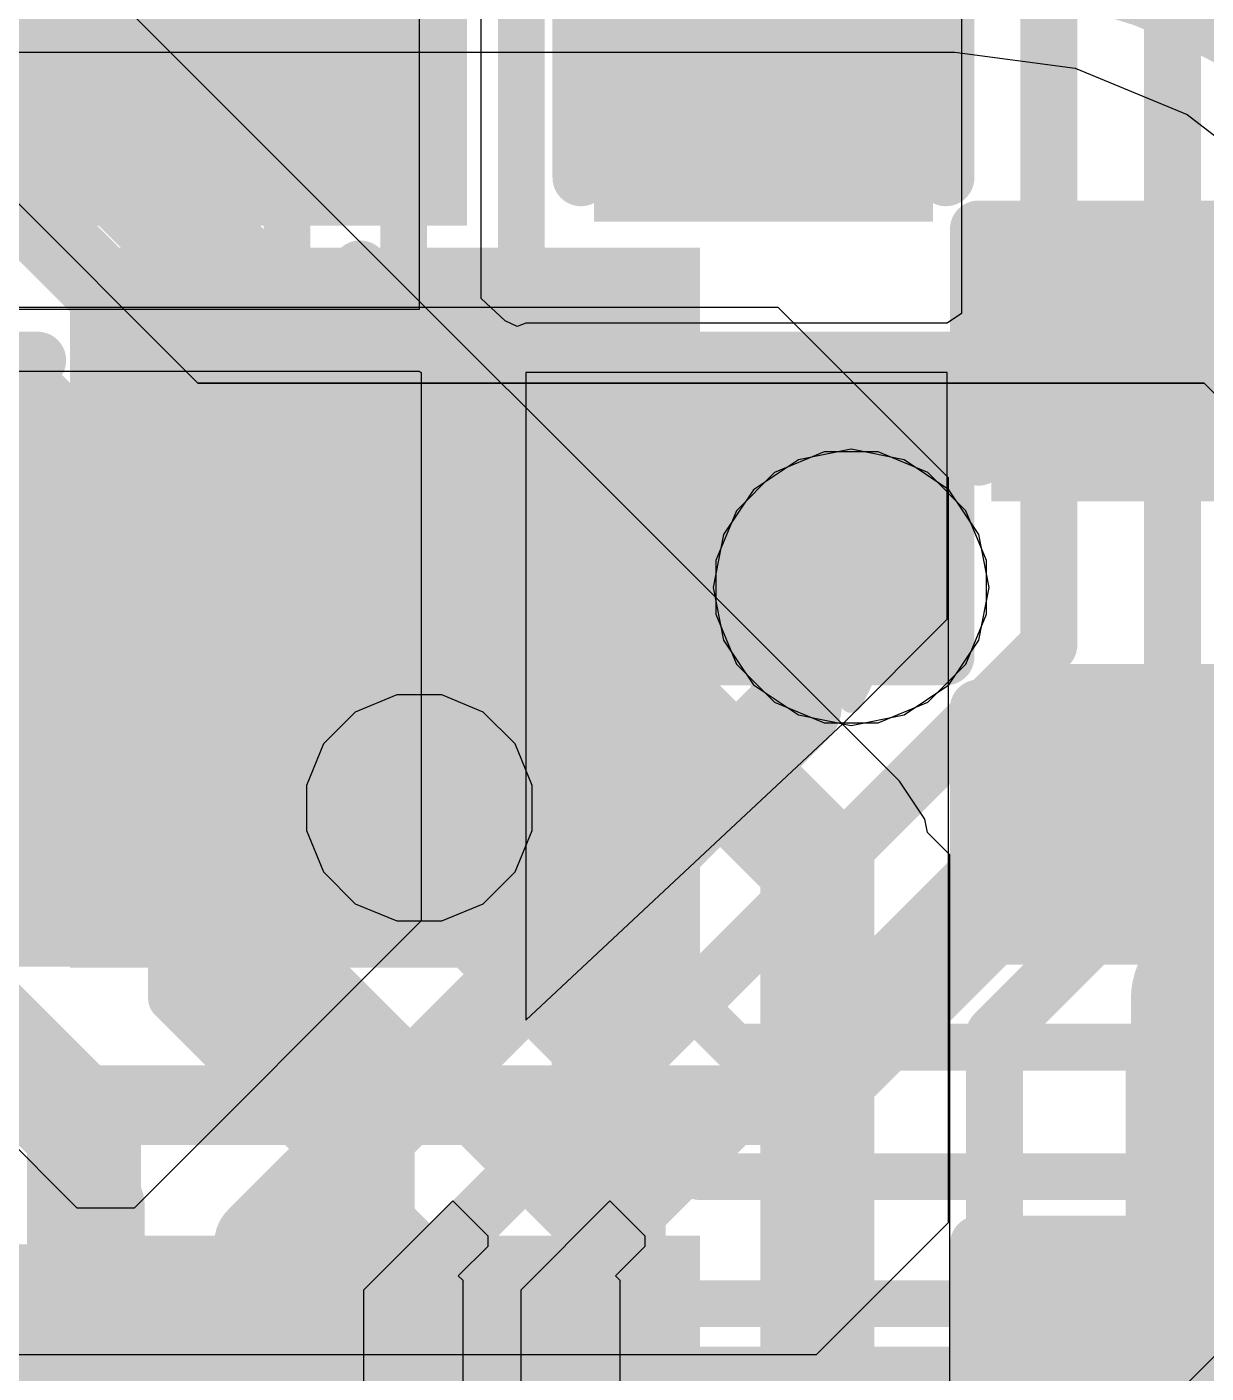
# Model space of a CAD drawing. Header units: inches. Extents: x -6 to 284, y -12 to 154.
# Drawn here: x 40.992 to 43.618, y 3.397 to 6.394 of the extents above; entities that cross this region are included whole.
import ezdxf

# ---------------------------------------------------------------- set-up
doc = ezdxf.new("R2010")
doc.units = ezdxf.units.IN
for name, color, linetype in [('Bottom Layer', 5, 'Continuous'), ('Bottom Overlay', 54, 'Continuous'), ('Bottom Paste', 16, 'Continuous'), ('Bottom Solder', 6, 'Continuous'), ('Drill Drawing', 1, 'Continuous'), ('GND-1', 16, 'Continuous'), ('GND-2', 90, 'Continuous'), ('GND-3', 216, 'Continuous'), ('GND-4', 54, 'Continuous'), ('PWR-1', 156, 'Continuous'), ('PWR-2', 130, 'Continuous'), ('Signal L1', 76, 'Continuous'), ('Signal L2', 6, 'Continuous'), ('Top Layer', 1, 'Continuous'), ('Top Overlay', 2, 'Continuous'), ('Top Paste', 8, 'Continuous'), ('Top Solder', 216, 'Continuous'), ('Via Holes', 16, 'Continuous')]:
    doc.layers.add(name, color=color, linetype=linetype)

# ---------------------------------------------------------------- blocks, each defined once
blk = doc.blocks.new('68_QFN__7_7__B_120')
at = {"layer": 'Bottom Layer'}
for points in [[(-2.69, -3.035), (-2.69, -3.835), (-2.91, -3.835), (-2.91, -3.035)], [(-2.34, -3.035), (-2.34, -3.835), (-2.56, -3.835), (-2.56, -3.035)], [(-1.99, -3.035), (-1.99, -3.835), (-2.21, -3.835), (-2.21, -3.035)], [(-1.64, -3.035), (-1.64, -3.835), (-1.86, -3.835), (-1.86, -3.035)]]:
    blk.add_hatch(color=5, dxfattribs=at).paths.add_polyline_path(points)
at = {"layer": 'Bottom Paste'}
for points in [[(-2.69, -3.035), (-2.69, -3.835), (-2.91, -3.835), (-2.91, -3.035)], [(-2.34, -3.035), (-2.34, -3.835), (-2.56, -3.835), (-2.56, -3.035)], [(-1.99, -3.035), (-1.99, -3.835), (-2.21, -3.835), (-2.21, -3.035)], [(-1.64, -3.035), (-1.64, -3.835), (-1.86, -3.835), (-1.86, -3.035)]]:
    blk.add_hatch(color=16, dxfattribs=at).paths.add_polyline_path(points)
at = {"layer": 'Bottom Solder'}
for points in [[(-2.5884, -2.9334), (-2.5884, -3.9366), (-3.0116, -3.9366), (-3.0116, -2.9334)], [(-2.2384, -2.9334), (-2.2384, -3.9366), (-2.6616, -3.9366), (-2.6616, -2.9334)], [(-1.8884, -2.9334), (-1.8884, -3.9366), (-2.3116, -3.9366), (-2.3116, -2.9334)], [(-1.5384, -2.9334), (-1.5384, -3.9366), (-1.9616, -3.9366), (-1.9616, -2.9334)], [(-1.1884, -2.9334), (-1.1884, -3.9366), (-1.6116, -3.9366), (-1.6116, -2.9334)]]:
    blk.add_hatch(color=6, dxfattribs=at).paths.add_polyline_path(points)
blk = doc.blocks.new('X322524MOB4SI__123')
at = {"layer": 'Top Layer'}
for points in [[(-1.8, 1.45), (-0.4, 1.45), (-0.4, 0.25), (-1.8, 0.25)], [(0.4, 1.45), (1.8, 1.45), (1.8, 0.25), (0.4, 0.25)]]:
    blk.add_hatch(color=1, dxfattribs=at).paths.add_polyline_path(points)
at = {"layer": 'Top Paste'}
for points in [[(-1.8, 1.45), (-0.4, 1.45), (-0.4, 0.25), (-1.8, 0.25)], [(0.4, 1.45), (1.8, 1.45), (1.8, 0.25), (0.4, 0.25)]]:
    blk.add_hatch(color=8, dxfattribs=at).paths.add_polyline_path(points)
at = {"layer": 'Top Solder'}
for points in [[(-1.9016, 1.5516), (-0.2984, 1.5516), (-0.2984, 0.1484), (-1.9016, 0.1484)], [(0.2984, 1.5516), (1.9016, 1.5516), (1.9016, 0.1484), (0.2984, 0.1484)]]:
    blk.add_hatch(color=216, dxfattribs=at).paths.add_polyline_path(points)
at = {"layer": 'Top Overlay'}
for points in [[(0.1778, 1.2954, 0.127, 0.127, 0), (-0.1778, 1.2954, 0.127, 0.127, 0)], [(-1.651, -0.0762, 0.127, 0.127, 0), (-1.651, 0.0762, 0.127, 0.127, 0)]]:
    blk.add_lwpolyline(points, format="xyseb", dxfattribs=at)
for points in [[(-0.2095, 1.2954, 0.0635, 0.0635, 1), (-0.1461, 1.2954, 0.0635, 0.0635, 1)], [(0.1461, 1.2954, 0.0635, 0.0635, 1), (0.2095, 1.2954, 0.0635, 0.0635, 1)], [(-1.6827, 0.0762, 0.0635, 0.0635, 1), (-1.6193, 0.0762, 0.0635, 0.0635, 1)]]:
    blk.add_lwpolyline(points, format="xyseb", close=True, dxfattribs=at)
blk = doc.blocks.new('IND_0806_B_243')
at = {"layer": 'Bottom Layer'}
for points in [[(-1.325, 1), (-0.325, 1), (-0.325, -1), (-1.325, -1)], [(0.325, 1), (1.325, 1), (1.325, -1), (0.325, -1)]]:
    blk.add_hatch(color=5, dxfattribs=at).paths.add_polyline_path(points)
at = {"layer": 'Bottom Paste'}
for points in [[(-1.325, 1), (-0.325, 1), (-0.325, -1), (-1.325, -1)], [(0.325, 1), (1.325, 1), (1.325, -1), (0.325, -1)]]:
    blk.add_hatch(color=16, dxfattribs=at).paths.add_polyline_path(points)
at = {"layer": 'Bottom Solder'}
for points in [[(-1.4266, 1.1016), (-0.2234, 1.1016), (-0.2234, -1.1016), (-1.4266, -1.1016)], [(0.2234, 1.1016), (1.4266, 1.1016), (1.4266, -1.1016), (0.2234, -1.1016)]]:
    blk.add_hatch(color=6, dxfattribs=at).paths.add_polyline_path(points)
at = {"layer": 'Bottom Overlay'}
for points in [[(0.1524, 0.8636, 0.127, 0.127, 0), (-0.127, 0.8636, 0.127, 0.127, 0)], [(0.1524, -0.8636, 0.127, 0.127, 0), (-0.127, -0.8636, 0.127, 0.127, 0)]]:
    blk.add_lwpolyline(points, format="xyseb", dxfattribs=at)
for points in [[(-0.1588, 0.8636, 0.0635, 0.0635, 1), (-0.0952, 0.8636, 0.0635, 0.0635, 1)], [(0.1206, 0.8636, 0.0635, 0.0635, 1), (0.1842, 0.8636, 0.0635, 0.0635, 1)], [(-0.1588, -0.8636, 0.0635, 0.0635, 1), (-0.0952, -0.8636, 0.0635, 0.0635, 1)], [(0.1206, -0.8636, 0.0635, 0.0635, 1), (0.1842, -0.8636, 0.0635, 0.0635, 1)]]:
    blk.add_lwpolyline(points, format="xyseb", close=True, dxfattribs=at)
blk = doc.blocks.new('C___0402_379')
at = {"layer": 'Top Layer'}
for points in [[(-0.6985, -0.3175), (-0.6985, 0.3175), (-0.2413, 0.3175), (-0.2413, -0.3175)], [(0.2413, -0.3175), (0.2413, 0.3175), (0.6985, 0.3175), (0.6985, -0.3175)]]:
    blk.add_hatch(color=1, dxfattribs=at).paths.add_polyline_path(points)
at = {"layer": 'Top Paste'}
for points in [[(-0.6985, -0.3175), (-0.6985, 0.3175), (-0.2413, 0.3175), (-0.2413, -0.3175)], [(0.2413, -0.3175), (0.2413, 0.3175), (0.6985, 0.3175), (0.6985, -0.3175)]]:
    blk.add_hatch(color=8, dxfattribs=at).paths.add_polyline_path(points)
at = {"layer": 'Top Solder'}
for points in [[(-0.7585, -0.3775), (-0.7585, 0.3775), (-0.1813, 0.3775), (-0.1813, -0.3775)], [(0.1813, -0.3775), (0.1813, 0.3775), (0.7585, 0.3775), (0.7585, -0.3775)]]:
    blk.add_hatch(color=216, dxfattribs=at).paths.add_polyline_path(points)
at = {"layer": 'Top Overlay'}
for points in [[(-0.7874, 0.4064, 0.127, 0.127, 0), (-0.7874, -0.4064, 0.127, 0.127, 0)], [(-0.7874, 0.4064, 0.127, 0.127, 0), (-0.2794, 0.4064, 0.127, 0.127, 0)], [(0.2794, 0.4064, 0.127, 0.127, 0), (0.7874, 0.4064, 0.127, 0.127, 0)], [(0.7874, 0.4064, 0.127, 0.127, 0), (0.7874, -0.4064, 0.127, 0.127, 0)], [(-0.7874, -0.4064, 0.127, 0.127, 0), (-0.2794, -0.4064, 0.127, 0.127, 0)], [(0.2794, -0.4064, 0.127, 0.127, 0), (0.7874, -0.4064, 0.127, 0.127, 0)]]:
    blk.add_lwpolyline(points, format="xyseb", dxfattribs=at)
for points in [[(-0.8191, 0.4064, 0.0635, 0.0635, 1), (-0.7556, 0.4064, 0.0635, 0.0635, 1)], [(-0.8191, 0.4064, 0.0635, 0.0635, 1), (-0.7556, 0.4064, 0.0635, 0.0635, 1)], [(-0.3111, 0.4064, 0.0635, 0.0635, 1), (-0.2477, 0.4064, 0.0635, 0.0635, 1)], [(0.2477, 0.4064, 0.0635, 0.0635, 1), (0.3111, 0.4064, 0.0635, 0.0635, 1)], [(0.7556, 0.4064, 0.0635, 0.0635, 1), (0.8191, 0.4064, 0.0635, 0.0635, 1)], [(0.7556, 0.4064, 0.0635, 0.0635, 1), (0.8191, 0.4064, 0.0635, 0.0635, 1)], [(-0.8191, -0.4064, 0.0635, 0.0635, 1), (-0.7556, -0.4064, 0.0635, 0.0635, 1)], [(-0.8191, -0.4064, 0.0635, 0.0635, 1), (-0.7556, -0.4064, 0.0635, 0.0635, 1)], [(-0.3111, -0.4064, 0.0635, 0.0635, 1), (-0.2477, -0.4064, 0.0635, 0.0635, 1)], [(0.2477, -0.4064, 0.0635, 0.0635, 1), (0.3111, -0.4064, 0.0635, 0.0635, 1)], [(0.7556, -0.4064, 0.0635, 0.0635, 1), (0.8191, -0.4064, 0.0635, 0.0635, 1)], [(0.7556, -0.4064, 0.0635, 0.0635, 1), (0.8191, -0.4064, 0.0635, 0.0635, 1)]]:
    blk.add_lwpolyline(points, format="xyseb", close=True, dxfattribs=at)
blk = doc.blocks.new('C___0402_380')
at = {"layer": 'Top Layer'}
for points in [[(-0.6985, -0.3175), (-0.6985, 0.3175), (-0.2413, 0.3175), (-0.2413, -0.3175)], [(0.2413, -0.3175), (0.2413, 0.3175), (0.6985, 0.3175), (0.6985, -0.3175)]]:
    blk.add_hatch(color=1, dxfattribs=at).paths.add_polyline_path(points)
at = {"layer": 'Top Paste'}
for points in [[(-0.6985, -0.3175), (-0.6985, 0.3175), (-0.2413, 0.3175), (-0.2413, -0.3175)], [(0.2413, -0.3175), (0.2413, 0.3175), (0.6985, 0.3175), (0.6985, -0.3175)]]:
    blk.add_hatch(color=8, dxfattribs=at).paths.add_polyline_path(points)
at = {"layer": 'Top Solder'}
for points in [[(-0.7585, -0.3775), (-0.7585, 0.3775), (-0.1813, 0.3775), (-0.1813, -0.3775)], [(0.1813, -0.3775), (0.1813, 0.3775), (0.7585, 0.3775), (0.7585, -0.3775)]]:
    blk.add_hatch(color=216, dxfattribs=at).paths.add_polyline_path(points)
at = {"layer": 'Top Overlay'}
for points in [[(-0.2794, 0.4064, 0.127, 0.127, 0), (-0.7874, 0.4064, 0.127, 0.127, 0)], [(-0.7874, -0.4064, 0.127, 0.127, 0), (-0.7874, 0.4064, 0.127, 0.127, 0)], [(0.7874, 0.4064, 0.127, 0.127, 0), (0.2794, 0.4064, 0.127, 0.127, 0)], [(0.7874, -0.4064, 0.127, 0.127, 0), (0.7874, 0.4064, 0.127, 0.127, 0)], [(-0.2794, -0.4064, 0.127, 0.127, 0), (-0.7874, -0.4064, 0.127, 0.127, 0)], [(0.7874, -0.4064, 0.127, 0.127, 0), (0.2794, -0.4064, 0.127, 0.127, 0)]]:
    blk.add_lwpolyline(points, format="xyseb", dxfattribs=at)
for points in [[(-0.8191, 0.4064, 0.0635, 0.0635, 1), (-0.7556, 0.4064, 0.0635, 0.0635, 1)], [(-0.8191, 0.4064, 0.0635, 0.0635, 1), (-0.7556, 0.4064, 0.0635, 0.0635, 1)], [(-0.3111, 0.4064, 0.0635, 0.0635, 1), (-0.2477, 0.4064, 0.0635, 0.0635, 1)], [(0.2477, 0.4064, 0.0635, 0.0635, 1), (0.3111, 0.4064, 0.0635, 0.0635, 1)], [(0.7556, 0.4064, 0.0635, 0.0635, 1), (0.8191, 0.4064, 0.0635, 0.0635, 1)], [(0.7556, 0.4064, 0.0635, 0.0635, 1), (0.8191, 0.4064, 0.0635, 0.0635, 1)], [(-0.8191, -0.4064, 0.0635, 0.0635, 1), (-0.7556, -0.4064, 0.0635, 0.0635, 1)], [(-0.8191, -0.4064, 0.0635, 0.0635, 1), (-0.7556, -0.4064, 0.0635, 0.0635, 1)], [(-0.3111, -0.4064, 0.0635, 0.0635, 1), (-0.2477, -0.4064, 0.0635, 0.0635, 1)], [(0.2477, -0.4064, 0.0635, 0.0635, 1), (0.3111, -0.4064, 0.0635, 0.0635, 1)], [(0.7556, -0.4064, 0.0635, 0.0635, 1), (0.8191, -0.4064, 0.0635, 0.0635, 1)], [(0.7556, -0.4064, 0.0635, 0.0635, 1), (0.8191, -0.4064, 0.0635, 0.0635, 1)]]:
    blk.add_lwpolyline(points, format="xyseb", close=True, dxfattribs=at)
blk = doc.blocks.new('C___0402_B_437')
at = {"layer": 'Bottom Layer'}
for points in [[(-0.2413, 0.3175), (-0.2413, -0.3175), (-0.6985, -0.3175), (-0.6985, 0.3175)], [(0.6985, 0.3175), (0.6985, -0.3175), (0.2413, -0.3175), (0.2413, 0.3175)]]:
    blk.add_hatch(color=5, dxfattribs=at).paths.add_polyline_path(points)
at = {"layer": 'Bottom Paste'}
for points in [[(-0.2413, 0.3175), (-0.2413, -0.3175), (-0.6985, -0.3175), (-0.6985, 0.3175)], [(0.6985, 0.3175), (0.6985, -0.3175), (0.2413, -0.3175), (0.2413, 0.3175)]]:
    blk.add_hatch(color=16, dxfattribs=at).paths.add_polyline_path(points)
at = {"layer": 'Bottom Solder'}
for points in [[(-0.1813, 0.3775), (-0.1813, -0.3775), (-0.7585, -0.3775), (-0.7585, 0.3775)], [(0.7585, 0.3775), (0.7585, -0.3775), (0.1813, -0.3775), (0.1813, 0.3775)]]:
    blk.add_hatch(color=6, dxfattribs=at).paths.add_polyline_path(points)
at = {"layer": 'Bottom Overlay'}
for points in [[(-0.2794, 0.4064, 0.127, 0.127, 0), (-0.7874, 0.4064, 0.127, 0.127, 0)], [(-0.7874, -0.4064, 0.127, 0.127, 0), (-0.7874, 0.4064, 0.127, 0.127, 0)], [(0.7874, 0.4064, 0.127, 0.127, 0), (0.2794, 0.4064, 0.127, 0.127, 0)], [(0.7874, -0.4064, 0.127, 0.127, 0), (0.7874, 0.4064, 0.127, 0.127, 0)], [(-0.2794, -0.4064, 0.127, 0.127, 0), (-0.7874, -0.4064, 0.127, 0.127, 0)], [(0.7874, -0.4064, 0.127, 0.127, 0), (0.2794, -0.4064, 0.127, 0.127, 0)]]:
    blk.add_lwpolyline(points, format="xyseb", dxfattribs=at)
for points in [[(-0.8191, 0.4064, 0.0635, 0.0635, 1), (-0.7556, 0.4064, 0.0635, 0.0635, 1)], [(-0.8191, 0.4064, 0.0635, 0.0635, 1), (-0.7556, 0.4064, 0.0635, 0.0635, 1)], [(-0.3111, 0.4064, 0.0635, 0.0635, 1), (-0.2477, 0.4064, 0.0635, 0.0635, 1)], [(0.2477, 0.4064, 0.0635, 0.0635, 1), (0.3111, 0.4064, 0.0635, 0.0635, 1)], [(0.7556, 0.4064, 0.0635, 0.0635, 1), (0.8191, 0.4064, 0.0635, 0.0635, 1)], [(0.7556, 0.4064, 0.0635, 0.0635, 1), (0.8191, 0.4064, 0.0635, 0.0635, 1)], [(-0.8191, -0.4064, 0.0635, 0.0635, 1), (-0.7556, -0.4064, 0.0635, 0.0635, 1)], [(-0.8191, -0.4064, 0.0635, 0.0635, 1), (-0.7556, -0.4064, 0.0635, 0.0635, 1)], [(-0.3111, -0.4064, 0.0635, 0.0635, 1), (-0.2477, -0.4064, 0.0635, 0.0635, 1)], [(0.2477, -0.4064, 0.0635, 0.0635, 1), (0.3111, -0.4064, 0.0635, 0.0635, 1)], [(0.7556, -0.4064, 0.0635, 0.0635, 1), (0.8191, -0.4064, 0.0635, 0.0635, 1)], [(0.7556, -0.4064, 0.0635, 0.0635, 1), (0.8191, -0.4064, 0.0635, 0.0635, 1)]]:
    blk.add_lwpolyline(points, format="xyseb", close=True, dxfattribs=at)

msp = doc.modelspace()

# ---------------------------------------------------------------- hatches: boundary and pattern name
at = {"layer": 'Bottom Layer'}
h = msp.add_hatch(color=5, dxfattribs=at)
edge = h.paths.add_edge_path()
edge.add_arc((42.8274, 5.1463), 0.2, 0, 360)
at = {"layer": 'GND-1'}
h = msp.add_hatch(color=16, dxfattribs=at)
edge = h.paths.add_edge_path()
edge.add_arc((42.8274, 5.1463), 0.2, 0, 360)
h = msp.add_hatch(color=16, dxfattribs=at)
edge = h.paths.add_edge_path()
edge.add_arc((41.8655, 4.6552), 0.15, 0, 360)
at = {"layer": 'GND-2'}
h = msp.add_hatch(color=90, dxfattribs=at)
edge = h.paths.add_edge_path()
edge.add_arc((42.8274, 5.1463), 0.2, 0, 360)
at = {"layer": 'GND-3'}
h = msp.add_hatch(color=216, dxfattribs=at)
edge = h.paths.add_edge_path()
edge.add_arc((42.8274, 5.1463), 0.2, 0, 360)
at = {"layer": 'GND-4'}
h = msp.add_hatch(color=54, dxfattribs=at)
edge = h.paths.add_edge_path()
edge.add_arc((42.8274, 5.1463), 0.2, 0, 360)
at = {"layer": 'PWR-1'}
h = msp.add_hatch(color=156, dxfattribs=at)
edge = h.paths.add_edge_path()
edge.add_arc((42.8274, 5.1463), 0.2, 0, 360)
at = {"layer": 'PWR-2'}
h = msp.add_hatch(color=130, dxfattribs=at)
edge = h.paths.add_edge_path()
edge.add_arc((42.8274, 5.1463), 0.2, 0, 360)
at = {"layer": 'Signal L1'}
h = msp.add_hatch(color=76, dxfattribs=at)
edge = h.paths.add_edge_path()
edge.add_arc((42.8274, 5.1463), 0.2, 0, 360)
h = msp.add_hatch(color=76, dxfattribs=at)
edge = h.paths.add_edge_path()
edge.add_arc((41.8655, 4.6552), 0.15, 0, 360)
at = {"layer": 'Signal L2'}
h = msp.add_hatch(color=6, dxfattribs=at)
edge = h.paths.add_edge_path()
edge.add_arc((42.8274, 5.1463), 0.2, 0, 360)
at = {"layer": 'Top Layer'}
h = msp.add_hatch(color=1, dxfattribs=at)
edge = h.paths.add_edge_path()
edge.add_arc((42.8274, 5.1463), 0.2, 0, 360)
h = msp.add_hatch(color=1, dxfattribs=at)
edge = h.paths.add_edge_path()
edge.add_arc((41.8655, 4.6552), 0.15, 0, 360)
at = {"layer": 'Via Holes'}
h = msp.add_hatch(color=7, dxfattribs=at)
edge = h.paths.add_edge_path()
edge.add_arc((42.8274, 5.1463), 0.1, 0, 360)
h = msp.add_hatch(color=7, dxfattribs=at)
edge = h.paths.add_edge_path()
edge.add_arc((41.8655, 4.6552), 0.075, 0, 360)

# ---------------------------------------------------------------- linework, layer by layer
at = {"layer": 'Bottom Layer'}
for p, q in [((43.0733, 7.4737), (43.0733, 5.7562)), ((41.8655, 7.0901), (41.8655, 5.7655)), ((42.003, 5.79), (42.003, 7.0901)), ((42.057, 5.7396), (42.003, 5.79)), ((41.8655, 5.7655), (39.8418, 5.7655)), ((43.0733, 5.7562), (43.0415, 5.7349)), ((42.0833, 5.727), (42.057, 5.7396)), ((42.1024, 5.7349), (42.0833, 5.727)), ((43.0415, 5.7349), (42.1024, 5.7349)), ((39.8721, 5.628), (41.8655, 5.628)), ((41.8655, 5.628), (41.87, 5.625)), ((41.87, 5.625), (41.87, 4.4034)), ((43.0415, 5.625), (42.1024, 5.625)), ((42.1024, 5.625), (42.1024, 4.1826)), ((43.0415, 5.0752), (43.0415, 5.625)), ((42.8096, 4.8432), (43.0415, 5.0752)), ((42.1024, 4.1826), (42.8096, 4.8432)), ((41.87, 4.4034), (41.2306, 3.7639)), ((41.1035, 3.7639), (40.7565, 4.111)), ((41.7422, 3.5822), (41.9399, 3.7798)), ((41.9399, 3.7798), (42.0179, 3.7018)), ((42.0922, 3.5822), (42.2899, 3.7798)), ((42.2899, 3.7798), (42.3679, 3.7018)), ((41.2306, 3.7639), (41.1035, 3.7639)), ((42.0179, 3.7018), (42.0179, 3.6786)), ((42.3679, 3.7018), (42.3679, 3.6786)), ((42.0179, 3.6786), (41.9523, 3.613)), ((42.3679, 3.6786), (42.3023, 3.613)), ((41.9523, 3.613), (41.9622, 3.6031)), ((41.9622, 3.6031), (41.9622, 3.1818)), ((42.3023, 3.613), (42.3122, 3.6031)), ((42.3122, 3.6031), (42.3122, 3.1818)), ((41.7422, 3.1818), (41.7422, 3.5822)), ((42.0922, 3.1818), (42.0922, 3.5822))]:
    msp.add_line(p, q, dxfattribs=at)
for points in [[(43.5428, 4.9439, 0.127, 0.127, 0), (43.5428, 8.219, 0.127, 0.127, 0)], [(43.2676, 5.0181, 0.127, 0.127, 0), (43.2676, 7.5541, 0.127, 0.127, 0)], [(42.632, 6.2491, 0.381, 0.381, 0), (42.632, 7.0568, 0.381, 0.381, 0)], [(42.632, 5.3093, 0.2032, 0.2032, 0), (42.7367, 5.2046, 0.2032, 0.2032, 0)], [(42.705, 5.1823, 0.2032, 0.2032, 0), (42.7273, 5.2046, 0.2032, 0.2032, 0)], [(42.705, 4.8815, 0.2032, 0.2032, 0), (42.705, 5.1823, 0.2032, 0.2032, 0)], [(42.7273, 5.2046, 0.2032, 0.2032, 0), (42.7367, 5.2046, 0.2032, 0.2032, 0)], [(42.8181, 4.5687, 0.127, 0.127, 0), (43.2676, 5.0181, 0.127, 0.127, 0)], [(42.2487, 3.6499, 0.127, 0.127, 0), (43.5428, 4.9439, 0.127, 0.127, 0)], [(41.5106, 3.6872, 0.2032, 0.2032, 0), (42.705, 4.8815, 0.2032, 0.2032, 0)], [(43.1467, 4.1516, 0.127, 0.127, 0), (43.8973, 4.9022, 0.127, 0.127, 0)], [(43.5026, 4.0892, 0.127, 0.127, 0), (44.1982, 4.7848, 0.127, 0.127, 0)], [(41.8987, 3.6493, 0.127, 0.127, 0), (42.8181, 4.5687, 0.127, 0.127, 0)], [(43.1467, 2.5933, 0.127, 0.127, 0), (43.1467, 4.1516, 0.127, 0.127, 0)], [(43.5026, 2.3648, 0.127, 0.127, 0), (43.5026, 4.0892, 0.127, 0.127, 0)], [(41.1522, 3.1818, 0.2032, 0.2032, 0), (41.1522, 3.7703, 0.2032, 0.2032, 0)], [(41.5106, 3.1902, 0.2032, 0.2032, 0), (41.5106, 3.6872, 0.2032, 0.2032, 0)], [(41.8987, 3.2283, 0.127, 0.127, 0), (41.8987, 3.6493, 0.127, 0.127, 0)], [(42.2487, 3.2283, 0.127, 0.127, 0), (42.2487, 3.6499, 0.127, 0.127, 0)]]:
    msp.add_lwpolyline(points, format="xyseb", dxfattribs=at)
for points in [[(42.5367, 6.2491, 0.1905, 0.1905, 1), (42.7272, 6.2491, 0.1905, 0.1905, 1)], [(42.5812, 5.3093, 0.1016, 0.1016, 1), (42.6828, 5.3093, 0.1016, 0.1016, 1)], [(42.6542, 5.1823, 0.1016, 0.1016, 1), (42.7558, 5.1823, 0.1016, 0.1016, 1)], [(42.6542, 5.1823, 0.1016, 0.1016, 1), (42.7558, 5.1823, 0.1016, 0.1016, 1)], [(42.6765, 5.2046, 0.1016, 0.1016, 1), (42.7781, 5.2046, 0.1016, 0.1016, 1)], [(42.6765, 5.2046, 0.1016, 0.1016, 1), (42.7781, 5.2046, 0.1016, 0.1016, 1)], [(42.6859, 5.2046, 0.1016, 0.1016, 1), (42.7875, 5.2046, 0.1016, 0.1016, 1)], [(42.6859, 5.2046, 0.1016, 0.1016, 1), (42.7875, 5.2046, 0.1016, 0.1016, 1)], [(43.2358, 5.0181, 0.0635, 0.0635, 1), (43.2993, 5.0181, 0.0635, 0.0635, 1)], [(43.2358, 5.0181, 0.0635, 0.0635, 1), (43.2993, 5.0181, 0.0635, 0.0635, 1)], [(43.511, 4.9439, 0.0635, 0.0635, 1), (43.5745, 4.9439, 0.0635, 0.0635, 1)], [(43.511, 4.9439, 0.0635, 0.0635, 1), (43.5745, 4.9439, 0.0635, 0.0635, 1)], [(42.6542, 4.8815, 0.1016, 0.1016, 1), (42.7558, 4.8815, 0.1016, 0.1016, 1)], [(42.6542, 4.8815, 0.1016, 0.1016, 1), (42.7558, 4.8815, 0.1016, 0.1016, 1)], [(42.7864, 4.5687, 0.0635, 0.0635, 1), (42.8499, 4.5687, 0.0635, 0.0635, 1)], [(42.7864, 4.5687, 0.0635, 0.0635, 1), (42.8499, 4.5687, 0.0635, 0.0635, 1)], [(43.115, 4.1516, 0.0635, 0.0635, 1), (43.1785, 4.1516, 0.0635, 0.0635, 1)], [(43.115, 4.1516, 0.0635, 0.0635, 1), (43.1785, 4.1516, 0.0635, 0.0635, 1)], [(43.4708, 4.0892, 0.0635, 0.0635, 1), (43.5343, 4.0892, 0.0635, 0.0635, 1)], [(43.4708, 4.0892, 0.0635, 0.0635, 1), (43.5343, 4.0892, 0.0635, 0.0635, 1)], [(41.1014, 3.7703, 0.1016, 0.1016, 1), (41.203, 3.7703, 0.1016, 0.1016, 1)], [(41.4598, 3.6872, 0.1016, 0.1016, 1), (41.5614, 3.6872, 0.1016, 0.1016, 1)], [(41.4598, 3.6872, 0.1016, 0.1016, 1), (41.5614, 3.6872, 0.1016, 0.1016, 1)], [(41.867, 3.6493, 0.0635, 0.0635, 1), (41.9305, 3.6493, 0.0635, 0.0635, 1)], [(41.867, 3.6493, 0.0635, 0.0635, 1), (41.9305, 3.6493, 0.0635, 0.0635, 1)], [(42.217, 3.6499, 0.0635, 0.0635, 1), (42.2805, 3.6499, 0.0635, 0.0635, 1)], [(42.217, 3.6499, 0.0635, 0.0635, 1), (42.2805, 3.6499, 0.0635, 0.0635, 1)]]:
    msp.add_lwpolyline(points, format="xyseb", close=True, dxfattribs=at)
at = {"layer": 'Drill Drawing'}
for points in [[(42.5734, 5.4003, 0.0508, 0.0508, 0), (43.0814, 5.4003, 0.0508, 0.0508, 0)], [(42.5734, 5.4003, 0.0508, 0.0508, 0), (42.8274, 4.8923, 0.0508, 0.0508, 0)], [(42.8274, 4.8923, 0.0508, 0.0508, 0), (43.0814, 5.4003, 0.0508, 0.0508, 0)], [(41.6115, 4.9092, 0.0508, 0.0508, 0), (42.1195, 4.9092, 0.0508, 0.0508, 0)], [(41.6115, 4.4012, 0.0508, 0.0508, 0), (41.6115, 4.9092, 0.0508, 0.0508, 0)], [(42.1195, 4.4012, 0.0508, 0.0508, 0), (42.1195, 4.9092, 0.0508, 0.0508, 0)], [(41.6115, 4.4012, 0.0508, 0.0508, 0), (42.1195, 4.4012, 0.0508, 0.0508, 0)]]:
    msp.add_lwpolyline(points, format="xyseb", dxfattribs=at)
for points in [[(42.5607, 5.4003, 0.0254, 0.0254, 1), (42.5861, 5.4003, 0.0254, 0.0254, 1)], [(42.5607, 5.4003, 0.0254, 0.0254, 1), (42.5861, 5.4003, 0.0254, 0.0254, 1)], [(43.0687, 5.4003, 0.0254, 0.0254, 1), (43.0941, 5.4003, 0.0254, 0.0254, 1)], [(43.0687, 5.4003, 0.0254, 0.0254, 1), (43.0941, 5.4003, 0.0254, 0.0254, 1)], [(41.5988, 4.9092, 0.0254, 0.0254, 1), (41.6242, 4.9092, 0.0254, 0.0254, 1)], [(41.5988, 4.9092, 0.0254, 0.0254, 1), (41.6242, 4.9092, 0.0254, 0.0254, 1)], [(42.1068, 4.9092, 0.0254, 0.0254, 1), (42.1322, 4.9092, 0.0254, 0.0254, 1)], [(42.1068, 4.9092, 0.0254, 0.0254, 1), (42.1322, 4.9092, 0.0254, 0.0254, 1)], [(42.8147, 4.8923, 0.0254, 0.0254, 1), (42.8401, 4.8923, 0.0254, 0.0254, 1)], [(42.8147, 4.8923, 0.0254, 0.0254, 1), (42.8401, 4.8923, 0.0254, 0.0254, 1)], [(41.5988, 4.4012, 0.0254, 0.0254, 1), (41.6242, 4.4012, 0.0254, 0.0254, 1)], [(41.5988, 4.4012, 0.0254, 0.0254, 1), (41.6242, 4.4012, 0.0254, 0.0254, 1)], [(42.1068, 4.4012, 0.0254, 0.0254, 1), (42.1322, 4.4012, 0.0254, 0.0254, 1)], [(42.1068, 4.4012, 0.0254, 0.0254, 1), (42.1322, 4.4012, 0.0254, 0.0254, 1)]]:
    msp.add_lwpolyline(points, format="xyseb", close=True, dxfattribs=at)
at = {"layer": 'GND-1'}
for p, q in [((42.7674, 5.4479), (42.6565, 5.402)), ((42.8874, 5.4479), (42.7674, 5.4479)), ((42.9982, 5.402), (42.8874, 5.4479)), ((42.6565, 5.402), (42.5717, 5.3171)), ((43.0831, 5.3171), (42.9982, 5.402)), ((42.5717, 5.3171), (42.5258, 5.2063)), ((43.129, 5.2063), (43.0831, 5.3171)), ((42.5258, 5.2063), (42.5258, 5.0863)), ((43.129, 5.0863), (43.129, 5.2063)), ((42.5258, 5.0863), (42.5717, 4.9755)), ((43.0831, 4.9755), (43.129, 5.0863)), ((42.5717, 4.9755), (42.6565, 4.8906)), ((42.9982, 4.8906), (43.0831, 4.9755)), ((42.6565, 4.8906), (42.7674, 4.8447)), ((42.8874, 4.8447), (42.9982, 4.8906)), ((42.7674, 4.8447), (42.8874, 4.8447))]:
    msp.add_line(p, q, dxfattribs=at)
at = {"layer": 'GND-2'}
for p, q in [((42.7674, 5.4479), (42.6565, 5.402)), ((42.8874, 5.4479), (42.7674, 5.4479)), ((42.9982, 5.402), (42.8874, 5.4479)), ((42.6565, 5.402), (42.5717, 5.3171)), ((43.0831, 5.3171), (42.9982, 5.402)), ((42.5717, 5.3171), (42.5258, 5.2063)), ((43.129, 5.2063), (43.0831, 5.3171)), ((42.5258, 5.2063), (42.5258, 5.0863)), ((43.129, 5.0863), (43.129, 5.2063)), ((42.5258, 5.0863), (42.5717, 4.9755)), ((43.0831, 4.9755), (43.129, 5.0863)), ((42.5717, 4.9755), (42.6565, 4.8906)), ((42.9982, 4.8906), (43.0831, 4.9755)), ((42.6565, 4.8906), (42.7674, 4.8447)), ((42.8874, 4.8447), (42.9982, 4.8906)), ((42.7674, 4.8447), (42.8874, 4.8447))]:
    msp.add_line(p, q, dxfattribs=at)
at = {"layer": 'GND-3'}
for p, q in [((42.7674, 5.4479), (42.6565, 5.402)), ((42.8874, 5.4479), (42.7674, 5.4479)), ((42.9982, 5.402), (42.8874, 5.4479)), ((42.6565, 5.402), (42.5717, 5.3171)), ((43.0831, 5.3171), (42.9982, 5.402)), ((42.5717, 5.3171), (42.5258, 5.2063)), ((43.129, 5.2063), (43.0831, 5.3171)), ((42.5258, 5.2063), (42.5258, 5.0863)), ((43.129, 5.0863), (43.129, 5.2063)), ((42.5258, 5.0863), (42.5717, 4.9755)), ((43.0831, 4.9755), (43.129, 5.0863)), ((42.5717, 4.9755), (42.6565, 4.8906)), ((42.9982, 4.8906), (43.0831, 4.9755)), ((42.6565, 4.8906), (42.7674, 4.8447)), ((42.8874, 4.8447), (42.9982, 4.8906)), ((42.7674, 4.8447), (42.8874, 4.8447))]:
    msp.add_line(p, q, dxfattribs=at)
at = {"layer": 'GND-4'}
for p, q in [((42.7674, 5.4479), (42.6565, 5.402)), ((42.8874, 5.4479), (42.7674, 5.4479)), ((42.9982, 5.402), (42.8874, 5.4479)), ((42.6565, 5.402), (42.5717, 5.3171)), ((43.0831, 5.3171), (42.9982, 5.402)), ((42.5717, 5.3171), (42.5258, 5.2063)), ((43.129, 5.2063), (43.0831, 5.3171)), ((42.5258, 5.2063), (42.5258, 5.0863)), ((43.129, 5.0863), (43.129, 5.2063)), ((42.5258, 5.0863), (42.5717, 4.9755)), ((43.0831, 4.9755), (43.129, 5.0863)), ((42.5717, 4.9755), (42.6565, 4.8906)), ((42.9982, 4.8906), (43.0831, 4.9755)), ((42.6565, 4.8906), (42.7674, 4.8447)), ((42.8874, 4.8447), (42.9982, 4.8906)), ((42.7674, 4.8447), (42.8874, 4.8447))]:
    msp.add_line(p, q, dxfattribs=at)
at = {"layer": 'PWR-1'}
for p, q in [((42.7097, 5.4304), (42.6099, 5.3637)), ((42.8274, 5.4538), (42.7097, 5.4304)), ((42.9451, 5.4304), (42.8274, 5.4538)), ((43.0448, 5.3637), (42.9451, 5.4304)), ((42.6099, 5.3637), (42.5433, 5.264)), ((43.1115, 5.264), (43.0448, 5.3637)), ((42.5433, 5.264), (42.5199, 5.1463)), ((43.1349, 5.1463), (43.1115, 5.264)), ((42.5199, 5.1463), (42.5433, 5.0286)), ((43.1115, 5.0286), (43.1349, 5.1463)), ((42.5433, 5.0286), (42.6099, 4.9289)), ((43.0448, 4.9289), (43.1115, 5.0286)), ((45.1726, 4.9708), (42.3105, 2.1087)), ((42.6099, 4.9289), (42.7097, 4.8622)), ((42.9451, 4.8622), (43.0448, 4.9289)), ((42.7097, 4.8622), (42.8274, 4.8388)), ((42.8274, 4.8388), (42.9451, 4.8622))]:
    msp.add_line(p, q, dxfattribs=at)
at = {"layer": 'PWR-2'}
for p, q in [((42.9352, 4.7144), (41.0766, 6.5729)), ((42.9914, 4.6303), (42.9352, 4.7144)), ((42.9973, 4.6003), (42.9914, 4.6303)), ((43.0468, 4.5509), (42.9973, 4.6003)), ((43.0468, 1.3627), (43.0468, 4.5509))]:
    msp.add_line(p, q, dxfattribs=at)
for points in [[(38.0988, 9.1845, 0.254, 0.254, 0), (42.7521, 4.5312, 0.254, 0.254, 0)], [(37.6191, 8.8908, 0.254, 0.254, 0), (42.2874, 4.2225, 0.254, 0.254, 0)], [(37.1267, 8.654, 0.254, 0.254, 0), (41.7278, 4.0529, 0.254, 0.254, 0)], [(36.6344, 8.4224, 0.254, 0.254, 0), (41.1187, 3.9381, 0.254, 0.254, 0)], [(42.7521, 1.2525, 0.254, 0.254, 0), (42.7521, 4.5312, 0.254, 0.254, 0)], [(43.641, 2.3108, 0.381, 0.381, 0), (43.641, 4.2311, 0.381, 0.381, 0)], [(42.2874, -3.8414, 0.254, 0.254, 0), (42.2874, 4.2225, 0.254, 0.254, 0)], [(41.7278, -3.744, 0.254, 0.254, 0), (41.7278, 4.0529, 0.254, 0.254, 0)], [(41.1187, -3.2635, 0.254, 0.254, 0), (41.1187, 3.9381, 0.254, 0.254, 0)]]:
    msp.add_lwpolyline(points, format="xyseb", dxfattribs=at)
for points in [[(42.6886, 4.5312, 0.127, 0.127, 1), (42.8156, 4.5312, 0.127, 0.127, 1)], [(42.6886, 4.5312, 0.127, 0.127, 1), (42.8156, 4.5312, 0.127, 0.127, 1)], [(43.5457, 4.2311, 0.1905, 0.1905, 1), (43.7362, 4.2311, 0.1905, 0.1905, 1)], [(42.2239, 4.2225, 0.127, 0.127, 1), (42.3509, 4.2225, 0.127, 0.127, 1)], [(42.2239, 4.2225, 0.127, 0.127, 1), (42.3509, 4.2225, 0.127, 0.127, 1)], [(41.6643, 4.0529, 0.127, 0.127, 1), (41.7913, 4.0529, 0.127, 0.127, 1)], [(41.6643, 4.0529, 0.127, 0.127, 1), (41.7913, 4.0529, 0.127, 0.127, 1)], [(41.0552, 3.9381, 0.127, 0.127, 1), (41.1822, 3.9381, 0.127, 0.127, 1)], [(41.0552, 3.9381, 0.127, 0.127, 1), (41.1822, 3.9381, 0.127, 0.127, 1)]]:
    msp.add_lwpolyline(points, format="xyseb", close=True, dxfattribs=at)
at = {"layer": 'Signal L1'}
for p, q in [((36.2787, 5.7703), (42.664, 5.7703)), ((42.664, 5.7703), (43.0432, 5.3911)), ((43.0432, 5.3911), (43.0432, 3.7314)), ((41.8155, 4.9068), (41.723, 4.8685)), ((41.9155, 4.9068), (41.8155, 4.9068)), ((42.008, 4.8685), (41.9155, 4.9068)), ((41.723, 4.8685), (41.6522, 4.7977)), ((42.0788, 4.7977), (42.008, 4.8685)), ((41.6522, 4.7977), (41.6139, 4.7052)), ((42.1171, 4.7052), (42.0788, 4.7977)), ((41.6139, 4.7052), (41.6139, 4.6051)), ((42.1171, 4.6051), (42.1171, 4.7052)), ((41.6139, 4.6051), (41.6522, 4.5127)), ((42.0788, 4.5127), (42.1171, 4.6051)), ((41.6522, 4.5127), (41.723, 4.4419)), ((42.008, 4.4419), (42.0788, 4.5127)), ((41.723, 4.4419), (41.8155, 4.4036)), ((41.9155, 4.4036), (42.008, 4.4419)), ((41.8155, 4.4036), (41.9155, 4.4036)), ((43.0432, 3.7314), (42.7492, 3.4375)), ((42.7492, 3.4375), (40.4171, 3.4375))]:
    msp.add_line(p, q, dxfattribs=at)
msp.add_lwpolyline([(40.8645, 5.0574, 0.254, 0.254, 0), (42.7893, 5.0574, 0.254, 0.254, 0)], format="xyseb", dxfattribs=at)
msp.add_lwpolyline([(42.7258, 5.0574, 0.127, 0.127, 1), (42.8528, 5.0574, 0.127, 0.127, 1)], format="xyseb", close=True, dxfattribs=at)
at = {"layer": 'Signal L2'}
for points in [[(41.3135, 4.2312, 0.1041, 0.1041, 0), (41.3135, 7.3705, 0.1041, 0.1041, 0)], [(41.5709, 4.366, 0.1041, 0.1041, 0), (41.5709, 7.2335, 0.1041, 0.1041, 0)], [(41.8308, 4.4921, 0.1041, 0.1041, 0), (41.8308, 7.1565, 0.1041, 0.1041, 0)], [(42.0929, 4.5976, 0.1041, 0.1041, 0), (42.0929, 7.0797, 0.1041, 0.1041, 0)], [(42.0929, 4.5976, 0.1041, 0.1041, 0), (42.5682, 4.1223, 0.1041, 0.1041, 0)], [(41.8308, 4.4921, 0.1041, 0.1041, 0), (42.4887, 3.8342, 0.1041, 0.1041, 0)], [(41.5709, 4.366, 0.1041, 0.1041, 0), (42.3857, 3.5512, 0.1041, 0.1041, 0)], [(41.3135, 4.2312, 0.1041, 0.1041, 0), (42.2711, 3.2736, 0.1041, 0.1041, 0)], [(42.5682, 4.1223, 0.1041, 0.1041, 0), (49.6778, 4.1223, 0.1041, 0.1041, 0)], [(42.4887, 3.8342, 0.1041, 0.1041, 0), (49.5574, 3.8342, 0.1041, 0.1041, 0)], [(42.3857, 3.5512, 0.1041, 0.1041, 0), (49.4542, 3.5512, 0.1041, 0.1041, 0)]]:
    msp.add_lwpolyline(points, format="xyseb", dxfattribs=at)
for points in [[(42.0669, 4.5976, 0.0521, 0.0521, 1), (42.1189, 4.5976, 0.0521, 0.0521, 1)], [(42.0669, 4.5976, 0.0521, 0.0521, 1), (42.1189, 4.5976, 0.0521, 0.0521, 1)], [(41.8047, 4.4921, 0.0521, 0.0521, 1), (41.8568, 4.4921, 0.0521, 0.0521, 1)], [(41.8047, 4.4921, 0.0521, 0.0521, 1), (41.8568, 4.4921, 0.0521, 0.0521, 1)], [(41.5448, 4.366, 0.0521, 0.0521, 1), (41.5969, 4.366, 0.0521, 0.0521, 1)], [(41.5448, 4.366, 0.0521, 0.0521, 1), (41.5969, 4.366, 0.0521, 0.0521, 1)], [(41.2875, 4.2312, 0.0521, 0.0521, 1), (41.3396, 4.2312, 0.0521, 0.0521, 1)], [(41.2875, 4.2312, 0.0521, 0.0521, 1), (41.3396, 4.2312, 0.0521, 0.0521, 1)], [(42.5422, 4.1223, 0.0521, 0.0521, 1), (42.5942, 4.1223, 0.0521, 0.0521, 1)], [(42.5422, 4.1223, 0.0521, 0.0521, 1), (42.5942, 4.1223, 0.0521, 0.0521, 1)], [(42.4627, 3.8342, 0.0521, 0.0521, 1), (42.5148, 3.8342, 0.0521, 0.0521, 1)], [(42.4627, 3.8342, 0.0521, 0.0521, 1), (42.5148, 3.8342, 0.0521, 0.0521, 1)], [(42.3596, 3.5512, 0.0521, 0.0521, 1), (42.4117, 3.5512, 0.0521, 0.0521, 1)], [(42.3596, 3.5512, 0.0521, 0.0521, 1), (42.4117, 3.5512, 0.0521, 0.0521, 1)]]:
    msp.add_lwpolyline(points, format="xyseb", close=True, dxfattribs=at)
at = {"layer": 'Top Layer'}
for p, q in [((39.2212, 6.3384), (41.3653, 6.3384)), ((41.3653, 6.3384), (42.7353, 6.3383)), ((42.7353, 6.3383), (43.0582, 6.3383)), ((43.0582, 6.3383), (43.0582, 6.338)), ((43.0582, 6.338), (43.3261, 6.3027)), ((43.3261, 6.3027), (43.5757, 6.1993)), ((40.7975, 6.1764), (41.3725, 5.6014)), ((41.3725, 5.6014), (40.7975, 6.1764)), ((43.5757, 6.1993), (43.6501, 6.1423)), ((41.3725, 5.6014), (43.6134, 5.6014)), ((43.6134, 5.6014), (41.3725, 5.6014)), ((43.6134, 5.6014), (44.148, 5.0668)), ((44.148, 5.0668), (43.6134, 5.6014))]:
    msp.add_line(p, q, dxfattribs=at)
for points in [[(43.2067, 6.7248, 0.1016, 0.1016, -0.198834), (44.5088, 6.1853, 0.1016, 0.1016, 0)], [(43.0582, 6.5196, 0.1016, 0.1016, -0.198913), (43.9185, 6.1633, 0.1016, 0.1016, 0)], [(40.8446, 6.1293, 0.1778, 0.1778, 0), (41.2616, 5.7123, 0.1778, 0.1778, 0)], [(41.2616, 5.7123, 0.1778, 0.1778, 0), (41.2782, 5.7123, 0.1778, 0.1778, 0)], [(41.2782, 5.7123, 0.1778, 0.1778, 0), (41.3461, 5.6444, 0.1778, 0.1778, 0)], [(41.3925, 5.6742, 0.254, 0.254, 0), (41.5473, 5.5194, 0.254, 0.254, 0)], [(41.6378, 5.6014, 0.254, 0.254, 0), (41.8655, 5.6014, 0.254, 0.254, 0)], [(41.8817, 5.2081, 0.1778, 0.1778, 0), (42.3004, 5.6268, 0.1778, 0.1778, 0)], [(42.3004, 5.6268, 0.1778, 0.1778, 0), (43.5174, 5.6268, 0.1778, 0.1778, 0)], [(43.5174, 5.6268, 0.1041, 0.1041, 0), (43.6063, 5.6268, 0.1041, 0.1041, 0)], [(43.6063, 5.6268, 0.1041, 0.1041, 0), (43.7828, 5.4503, 0.1041, 0.1041, 0)], [(41.5473, 5.5194, 0.254, 0.254, 0), (41.5558, 5.5194, 0.254, 0.254, 0)], [(41.5558, 5.5194, 0.254, 0.254, 0), (41.8655, 5.2097, 0.254, 0.254, 0)], [(41.8655, 5.1012, 0.254, 0.254, 0), (41.8655, 5.2097, 0.254, 0.254, 0)], [(42.7346, 3.9931, 0.1778, 0.1778, 0), (43.4285, 4.687, 0.1778, 0.1778, 0)], [(43.4285, 4.687, 0.1778, 0.1778, 0), (43.5174, 4.687, 0.1778, 0.1778, 0)], [(43.5174, 4.687, 0.1778, 0.1778, 0), (44.3048, 4.687, 0.1778, 0.1778, 0)], [(40.6116, 4.4901, 0.1778, 0.1778, 0), (41.1085, 3.9931, 0.1778, 0.1778, 0)], [(41.1085, 3.9931, 0.1778, 0.1778, 0), (42.7346, 3.9931, 0.1778, 0.1778, 0)], [(41.7893, 2.9012, 0.1778, 0.1778, 0), (42.2543, 3.3662, 0.1778, 0.1778, 0)], [(42.2543, 3.3662, 0.1778, 0.1778, 0), (44.3048, 3.3662, 0.1778, 0.1778, 0)]]:
    msp.add_lwpolyline(points, format="xyseb", dxfattribs=at)
for points in [[(41.2171, 5.7123, 0.0889, 0.0889, 1), (41.306, 5.7123, 0.0889, 0.0889, 1)], [(41.2171, 5.7123, 0.0889, 0.0889, 1), (41.306, 5.7123, 0.0889, 0.0889, 1)], [(41.2337, 5.7123, 0.0889, 0.0889, 1), (41.3226, 5.7123, 0.0889, 0.0889, 1)], [(41.2337, 5.7123, 0.0889, 0.0889, 1), (41.3226, 5.7123, 0.0889, 0.0889, 1)], [(41.329, 5.6742, 0.127, 0.127, 1), (41.456, 5.6742, 0.127, 0.127, 1)], [(41.3016, 5.6444, 0.0889, 0.0889, 1), (41.3905, 5.6444, 0.0889, 0.0889, 1)], [(41.5743, 5.6014, 0.127, 0.127, 1), (41.7013, 5.6014, 0.127, 0.127, 1)], [(41.802, 5.6014, 0.127, 0.127, 1), (41.929, 5.6014, 0.127, 0.127, 1)], [(42.256, 5.6268, 0.0889, 0.0889, 1), (42.3449, 5.6268, 0.0889, 0.0889, 1)], [(42.256, 5.6268, 0.0889, 0.0889, 1), (42.3449, 5.6268, 0.0889, 0.0889, 1)], [(43.4729, 5.6268, 0.0889, 0.0889, 1), (43.5618, 5.6268, 0.0889, 0.0889, 1)], [(43.4914, 5.6268, 0.0521, 0.0521, 1), (43.5434, 5.6268, 0.0521, 0.0521, 1)], [(43.5803, 5.6268, 0.0521, 0.0521, 1), (43.6323, 5.6268, 0.0521, 0.0521, 1)], [(43.5803, 5.6268, 0.0521, 0.0521, 1), (43.6323, 5.6268, 0.0521, 0.0521, 1)], [(41.4838, 5.5194, 0.127, 0.127, 1), (41.6108, 5.5194, 0.127, 0.127, 1)], [(41.4838, 5.5194, 0.127, 0.127, 1), (41.6108, 5.5194, 0.127, 0.127, 1)], [(41.4923, 5.5194, 0.127, 0.127, 1), (41.6193, 5.5194, 0.127, 0.127, 1)], [(41.4923, 5.5194, 0.127, 0.127, 1), (41.6193, 5.5194, 0.127, 0.127, 1)], [(41.802, 5.2097, 0.127, 0.127, 1), (41.929, 5.2097, 0.127, 0.127, 1)], [(41.802, 5.2097, 0.127, 0.127, 1), (41.929, 5.2097, 0.127, 0.127, 1)], [(41.8372, 5.2081, 0.0889, 0.0889, 1), (41.9261, 5.2081, 0.0889, 0.0889, 1)], [(41.802, 5.1012, 0.127, 0.127, 1), (41.929, 5.1012, 0.127, 0.127, 1)], [(43.384, 4.687, 0.0889, 0.0889, 1), (43.4729, 4.687, 0.0889, 0.0889, 1)], [(43.384, 4.687, 0.0889, 0.0889, 1), (43.4729, 4.687, 0.0889, 0.0889, 1)], [(43.4729, 4.687, 0.0889, 0.0889, 1), (43.5618, 4.687, 0.0889, 0.0889, 1)], [(43.4729, 4.687, 0.0889, 0.0889, 1), (43.5618, 4.687, 0.0889, 0.0889, 1)], [(41.0641, 3.9931, 0.0889, 0.0889, 1), (41.153, 3.9931, 0.0889, 0.0889, 1)], [(41.0641, 3.9931, 0.0889, 0.0889, 1), (41.153, 3.9931, 0.0889, 0.0889, 1)], [(42.6902, 3.9931, 0.0889, 0.0889, 1), (42.7791, 3.9931, 0.0889, 0.0889, 1)], [(42.6902, 3.9931, 0.0889, 0.0889, 1), (42.7791, 3.9931, 0.0889, 0.0889, 1)], [(42.2098, 3.3662, 0.0889, 0.0889, 1), (42.2987, 3.3662, 0.0889, 0.0889, 1)], [(42.2098, 3.3662, 0.0889, 0.0889, 1), (42.2987, 3.3662, 0.0889, 0.0889, 1)]]:
    msp.add_lwpolyline(points, format="xyseb", close=True, dxfattribs=at)

# ---------------------------------------------------------------- block references
for name, p, rotation in [('IND_0806_B_243', (40.87, 5.7284), 270), ('C___0402_B_437', (42.632, 5.7792), 270), ('X322524MOB4SI__123', (40.9393, 4.0012), 270), ('C___0402_380', (43.5174, 5.1569), 270), ('C___0402_379', (43.5174, 2.8963), 90), ('68_QFN__7_7__B_120', (39.4022, -0.2532), 180)]:
    msp.add_blockref(name, p, dxfattribs=dict(rotation=rotation))

doc.saveas('drawing.dxf')
